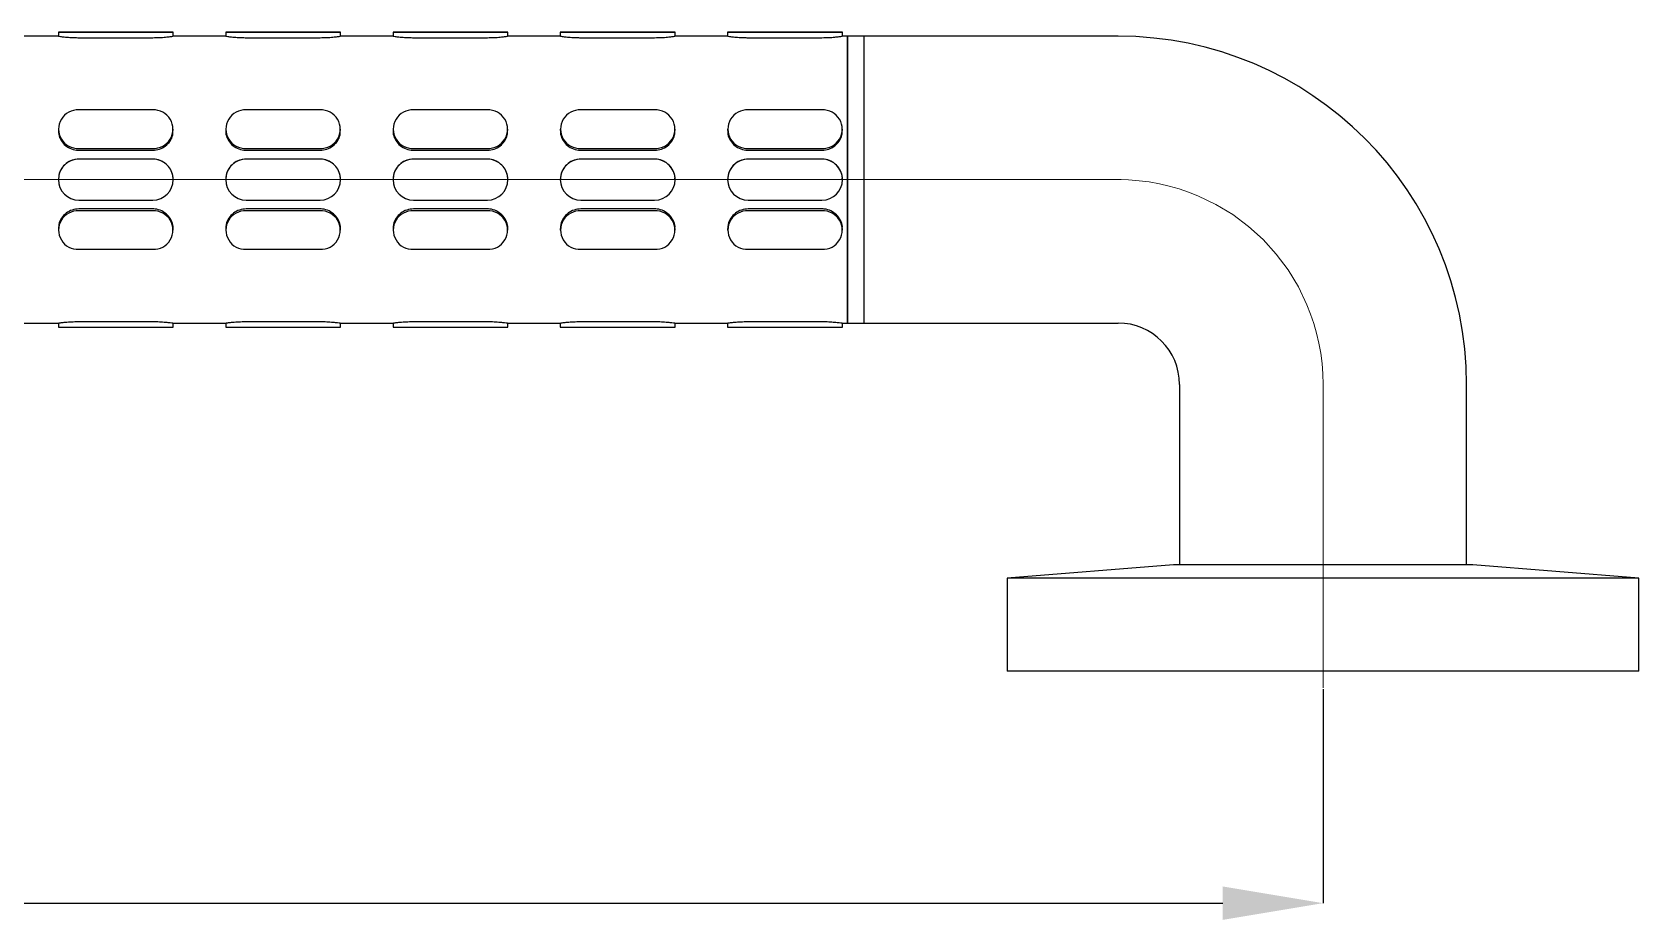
# Model space of a CAD drawing. Extents: x 41 to 1049, y 29 to 427.
# Drawn here: x 132.9 to 198.2, y 110.3 to 146.4 of the extents above; entities that cross this region are included whole.
import ezdxf

# ---------------------------------------------------------------- set-up
doc = ezdxf.new("R2010")
doc.units = 0
doc.header["$LTSCALE"] = 23.1
doc.header["$MEASUREMENT"] = 0
doc.linetypes.add('CENTERX2', pattern=[20.32, 12.7, -2.54, 2.54, -2.54])
doc.layers.get('0').update_dxf_attribs({"linetype": 'CONTINUOUS'})
doc.layers.add('10', color=7, linetype='CONTINUOUS')
doc.layers.add('中心线层', color=1, linetype='CENTERX2', lineweight=25)

msp = doc.modelspace()

# ---------------------------------------------------------------- linework, layer by layer
at = {"color": 7, "linetype": 'Continuous', "lineweight": 25}
for p, q in [((133.99383, 146.37668), (133.99383, 146.20854)), ((137.82716, 146.37673), (134.82716, 146.37673)), ((134.82716, 146.37662), (137.82716, 146.37662)), ((138.6605, 146.20854), (138.6605, 146.37668)), ((140.79383, 146.37668), (140.79383, 146.20854)), ((144.62716, 146.37673), (141.62716, 146.37673)), ((141.62716, 146.37662), (144.62716, 146.37662)), ((145.4605, 146.20854), (145.4605, 146.37668)), ((147.59383, 146.37668), (147.59383, 146.20854)), ((151.42716, 146.37673), (148.42716, 146.37673)), ((148.42716, 146.37662), (151.42716, 146.37662)), ((152.2605, 146.20854), (152.2605, 146.37668)), ((154.39383, 146.37668), (154.39383, 146.20854)), ((158.22716, 146.37673), (155.22716, 146.37673)), ((155.22716, 146.37662), (158.22716, 146.37662)), ((159.0605, 146.20854), (159.0605, 146.37668)), ((161.19383, 146.37668), (161.19383, 146.20854)), ((165.02716, 146.37673), (162.02716, 146.37673)), ((162.02716, 146.37662), (165.02716, 146.37662)), ((165.8605, 146.20854), (165.8605, 146.37668)), ((134.00428, 146.21001), (131.85009, 146.21001)), ((134.82716, 146.15013), (137.82716, 146.15013)), ((140.80428, 146.21001), (138.65009, 146.21001)), ((141.62716, 146.15013), (144.62716, 146.15013)), ((147.60428, 146.21001), (145.45009, 146.21001)), ((148.42716, 146.15013), (151.42716, 146.15013)), ((154.40428, 146.21001), (152.25009, 146.21001)), ((155.22716, 146.15013), (158.22716, 146.15013)), ((161.20428, 146.21001), (159.05009, 146.21001)), ((162.02716, 146.15013), (165.02716, 146.15013)), ((166.0605, 146.21001), (165.85009, 146.21001)), ((166.72716, 146.21001), (166.0605, 146.21001)), ((166.0605, 140.37629), (166.0605, 146.21001)), ((166.0605, 146.21001), (166.0605, 140.37668)), ((177.0605, 146.21001), (166.72716, 146.21001)), ((166.72716, 146.21001), (166.72716, 140.37668)), ((166.72716, 146.21001), (166.72716, 134.54335)), ((137.82716, 143.21152), (134.82716, 143.21152)), ((144.62716, 143.21152), (141.62716, 143.21152)), ((151.42716, 143.21152), (148.42716, 143.21152)), ((158.22716, 143.21152), (155.22716, 143.21152)), ((165.02716, 143.21152), (162.02716, 143.21152)), ((133.99383, 142.42843), (133.99383, 142.37093)), ((138.6605, 142.37093), (138.6605, 142.42843)), ((140.79383, 142.42843), (140.79383, 142.37093)), ((145.4605, 142.37093), (145.4605, 142.42843)), ((147.59383, 142.42843), (147.59383, 142.37093)), ((152.2605, 142.37093), (152.2605, 142.42843)), ((154.39383, 142.42843), (154.39383, 142.37093)), ((159.0605, 142.37093), (159.0605, 142.42843)), ((161.19383, 142.42843), (161.19383, 142.37093)), ((165.8605, 142.37093), (165.8605, 142.42843)), ((134.82716, 141.64533), (137.82716, 141.64533)), ((134.82716, 141.56788), (137.82716, 141.56788)), ((137.82716, 141.20963), (134.82716, 141.20963)), ((137.82716, 141.20961), (134.82716, 141.20961)), ((141.62716, 141.64533), (144.62716, 141.64533)), ((141.62716, 141.56788), (144.62716, 141.56788)), ((144.62716, 141.20963), (141.62716, 141.20963)), ((144.62716, 141.20961), (141.62716, 141.20961)), ((148.42716, 141.64533), (151.42716, 141.64533)), ((148.42716, 141.56788), (151.42716, 141.56788)), ((151.42716, 141.20963), (148.42716, 141.20963)), ((151.42716, 141.20961), (148.42716, 141.20961)), ((155.22716, 141.64533), (158.22716, 141.64533)), ((155.22716, 141.56788), (158.22716, 141.56788)), ((158.22716, 141.20963), (155.22716, 141.20963)), ((158.22716, 141.20961), (155.22716, 141.20961)), ((162.02716, 141.64533), (165.02716, 141.64533)), ((162.02716, 141.56788), (165.02716, 141.56788)), ((165.02716, 141.20963), (162.02716, 141.20963)), ((165.02716, 141.20961), (162.02716, 141.20961)), ((133.99383, 140.37629), (133.99383, 140.37628)), ((138.6605, 140.37628), (138.6605, 140.37629)), ((140.79383, 140.37629), (140.79383, 140.37628)), ((145.4605, 140.37628), (145.4605, 140.37629)), ((147.59383, 140.37629), (147.59383, 140.37628)), ((152.2605, 140.37628), (152.2605, 140.37629)), ((154.39383, 140.37629), (154.39383, 140.37628)), ((159.0605, 140.37628), (159.0605, 140.37629)), ((161.19383, 140.37629), (161.19383, 140.37628)), ((165.8605, 140.37628), (165.8605, 140.37629)), ((166.0605, 140.37668), (166.0605, 134.54335)), ((166.0605, 134.54335), (166.0605, 140.37629)), ((166.72716, 140.37668), (166.72716, 134.54335)), ((134.82716, 139.54295), (137.82716, 139.54295)), ((137.82716, 139.18472), (134.82716, 139.18472)), ((137.82716, 139.10724), (134.82716, 139.10724)), ((141.62716, 139.54295), (144.62716, 139.54295)), ((144.62716, 139.18472), (141.62716, 139.18472)), ((144.62716, 139.10724), (141.62716, 139.10724)), ((148.42716, 139.54295), (151.42716, 139.54295)), ((151.42716, 139.18472), (148.42716, 139.18472)), ((151.42716, 139.10724), (148.42716, 139.10724)), ((155.22716, 139.54295), (158.22716, 139.54295)), ((158.22716, 139.18472), (155.22716, 139.18472)), ((158.22716, 139.10724), (155.22716, 139.10724)), ((162.02716, 139.54295), (165.02716, 139.54295)), ((165.02716, 139.18472), (162.02716, 139.18472)), ((165.02716, 139.10724), (162.02716, 139.10724)), ((133.99383, 138.3817), (133.99383, 138.32418)), ((138.6605, 138.32418), (138.6605, 138.3817)), ((140.79383, 138.3817), (140.79383, 138.32418)), ((145.4605, 138.32418), (145.4605, 138.3817)), ((147.59383, 138.3817), (147.59383, 138.32418)), ((152.2605, 138.32418), (152.2605, 138.3817)), ((154.39383, 138.3817), (154.39383, 138.32418)), ((159.0605, 138.32418), (159.0605, 138.3817)), ((161.19383, 138.3817), (161.19383, 138.32418)), ((165.8605, 138.32418), (165.8605, 138.3817)), ((134.82716, 137.54113), (137.82716, 137.54113)), ((141.62716, 137.54113), (144.62716, 137.54113)), ((148.42716, 137.54113), (151.42716, 137.54113)), ((155.22716, 137.54113), (158.22716, 137.54113)), ((162.02716, 137.54113), (165.02716, 137.54113)), ((131.85005, 134.54335), (134.00424, 134.54335)), ((133.99383, 134.54482), (133.99383, 134.37668)), ((134.82716, 134.60312), (137.82716, 134.60312)), ((138.65005, 134.54335), (140.80424, 134.54335)), ((138.6605, 134.37668), (138.6605, 134.54482)), ((140.79383, 134.54482), (140.79383, 134.37668)), ((141.62716, 134.60312), (144.62716, 134.60312)), ((145.45005, 134.54335), (147.60424, 134.54335)), ((145.4605, 134.37668), (145.4605, 134.54482)), ((147.59383, 134.54482), (147.59383, 134.37668)), ((148.42716, 134.60312), (151.42716, 134.60312)), ((152.25005, 134.54335), (154.40424, 134.54335)), ((152.2605, 134.37668), (152.2605, 134.54482)), ((154.39383, 134.54482), (154.39383, 134.37668)), ((155.22716, 134.60312), (158.22716, 134.60312)), ((159.05005, 134.54335), (161.20424, 134.54335)), ((159.0605, 134.37668), (159.0605, 134.54482)), ((161.19383, 134.54482), (161.19383, 134.37668)), ((162.02716, 134.60312), (165.02716, 134.60312)), ((165.85005, 134.54335), (166.0605, 134.54335)), ((165.8605, 134.37668), (165.8605, 134.54482)), ((166.0605, 134.54335), (166.72716, 134.54335)), ((166.72716, 134.54335), (177.0605, 134.54335)), ((134.82716, 134.37662), (137.82716, 134.37662)), ((141.62716, 134.37662), (144.62716, 134.37662)), ((148.42716, 134.37662), (151.42716, 134.37662)), ((155.22716, 134.37662), (158.22716, 134.37662)), ((162.02716, 134.37662), (165.02716, 134.37662)), ((179.5605, 132.04335), (179.5605, 124.71001)), ((191.22716, 124.71001), (191.22716, 132.04335)), ((179.3105, 124.71001), (172.5605, 124.17173)), ((172.5605, 124.17173), (172.5605, 120.37668)), ((198.22716, 124.17173), (172.5605, 124.17173)), ((191.47716, 124.71001), (179.3105, 124.71001)), ((198.22716, 124.17173), (191.47716, 124.71001)), ((198.22716, 120.37668), (198.22716, 124.17173)), ((198.22716, 120.37668), (172.5605, 120.37668))]:
    msp.add_line(p, q, dxfattribs=at)
at = {"color": 7, "linetype": 'Continuous', "lineweight": 25, "flags": 128}
for points in [[(134.82716, 146.37673), (134.50826, 146.37673), (134.23791, 146.37672), (134.05726, 146.3767), (133.99383, 146.37668), (134.05726, 146.37666), (134.23791, 146.37664), (134.50826, 146.37663), (134.82716, 146.37662)], [(137.82716, 146.37662), (138.14607, 146.37663), (138.41642, 146.37664), (138.59706, 146.37666), (138.6605, 146.37668), (138.59706, 146.3767), (138.41642, 146.37672), (138.14607, 146.37673), (137.82716, 146.37673)], [(141.62716, 146.37673), (141.30826, 146.37673), (141.03791, 146.37672), (140.85726, 146.3767), (140.79383, 146.37668), (140.85726, 146.37666), (141.03791, 146.37664), (141.30826, 146.37663), (141.62716, 146.37662)], [(144.62716, 146.37662), (144.94607, 146.37663), (145.21642, 146.37664), (145.39706, 146.37666), (145.4605, 146.37668), (145.39706, 146.3767), (145.21642, 146.37672), (144.94607, 146.37673), (144.62716, 146.37673)], [(148.42716, 146.37673), (148.10826, 146.37673), (147.83791, 146.37672), (147.65726, 146.3767), (147.59383, 146.37668), (147.65726, 146.37666), (147.83791, 146.37664), (148.10826, 146.37663), (148.42716, 146.37662)], [(151.42716, 146.37662), (151.74607, 146.37663), (152.01642, 146.37664), (152.19706, 146.37666), (152.2605, 146.37668), (152.19706, 146.3767), (152.01642, 146.37672), (151.74607, 146.37673), (151.42716, 146.37673)], [(155.22716, 146.37673), (154.90826, 146.37673), (154.63791, 146.37672), (154.45726, 146.3767), (154.39383, 146.37668), (154.45726, 146.37666), (154.63791, 146.37664), (154.90826, 146.37663), (155.22716, 146.37662)], [(158.22716, 146.37662), (158.54607, 146.37663), (158.81642, 146.37664), (158.99706, 146.37666), (159.0605, 146.37668), (158.99706, 146.3767), (158.81642, 146.37672), (158.54607, 146.37673), (158.22716, 146.37673)], [(162.02716, 146.37673), (161.70826, 146.37673), (161.43791, 146.37672), (161.25726, 146.3767), (161.19383, 146.37668), (161.25726, 146.37666), (161.43791, 146.37664), (161.70826, 146.37663), (162.02716, 146.37662)], [(165.02716, 146.37662), (165.34607, 146.37663), (165.61642, 146.37664), (165.79706, 146.37666), (165.8605, 146.37668), (165.79706, 146.3767), (165.61642, 146.37672), (165.34607, 146.37673), (165.02716, 146.37673)], [(133.99383, 134.37668), (134.05726, 134.37666), (134.23791, 134.37664), (134.50826, 134.37663), (134.82716, 134.37662)], [(137.82716, 134.37662), (138.14607, 134.37663), (138.41642, 134.37664), (138.59706, 134.37666), (138.6605, 134.37668)], [(140.79383, 134.37668), (140.85726, 134.37666), (141.03791, 134.37664), (141.30826, 134.37663), (141.62716, 134.37662)], [(144.62716, 134.37662), (144.94607, 134.37663), (145.21642, 134.37664), (145.39706, 134.37666), (145.4605, 134.37668)], [(147.59383, 134.37668), (147.65726, 134.37666), (147.83791, 134.37664), (148.10826, 134.37663), (148.42716, 134.37662)], [(151.42716, 134.37662), (151.74607, 134.37663), (152.01642, 134.37664), (152.19706, 134.37666), (152.2605, 134.37668)], [(154.39383, 134.37668), (154.45726, 134.37666), (154.63791, 134.37664), (154.90826, 134.37663), (155.22716, 134.37662)], [(158.22716, 134.37662), (158.54607, 134.37663), (158.81642, 134.37664), (158.99706, 134.37666), (159.0605, 134.37668)], [(161.19383, 134.37668), (161.25726, 134.37666), (161.43791, 134.37664), (161.70826, 134.37663), (162.02716, 134.37662)], [(165.02716, 134.37662), (165.34607, 134.37663), (165.61642, 134.37664), (165.79706, 134.37666), (165.8605, 134.37668)]]:
    msp.add_lwpolyline(points, dxfattribs=at)
at = {"color": 7, "linetype": 'Continuous', "lineweight": 25}
for centre, radius, start, end in [((177.0605, 132.04335), 14.16667, 0, 90), ((134.78796, 142.42843), 0.78408, 87.133624, 272.866376), ((137.86637, 142.42843), 0.78408, 267.133624, 92.866376), ((141.58796, 142.42843), 0.78408, 87.133624, 272.866376), ((144.66637, 142.42843), 0.78408, 267.133624, 92.866376), ((148.38796, 142.42843), 0.78408, 87.133624, 272.866376), ((151.46637, 142.42843), 0.78408, 267.133624, 92.866376), ((155.18796, 142.42843), 0.78408, 87.133624, 272.866376), ((158.26637, 142.42843), 0.78408, 267.133624, 92.866376), ((161.98796, 142.42843), 0.78408, 87.133624, 272.866376), ((165.06637, 142.42843), 0.78408, 267.133624, 92.866376), ((134.82716, 140.37628), 0.83333, 90, 270), ((137.82716, 140.37628), 0.83333, 270, 90), ((141.62716, 140.37628), 0.83333, 90, 270), ((144.62716, 140.37628), 0.83333, 270, 90), ((148.42716, 140.37628), 0.83333, 90, 270), ((151.42716, 140.37628), 0.83333, 270, 90), ((155.22716, 140.37628), 0.83333, 90, 270), ((158.22716, 140.37628), 0.83333, 270, 90), ((162.02716, 140.37628), 0.83333, 90, 270), ((165.02716, 140.37628), 0.83333, 270, 90), ((134.78793, 138.32418), 0.78404, 87.1313971, 272.8686029), ((137.8664, 138.32418), 0.78404, 267.1313971, 92.8686029), ((141.58793, 138.32418), 0.78404, 87.1313971, 272.8686029), ((144.6664, 138.32418), 0.78404, 267.1313971, 92.8686029), ((148.38793, 138.32418), 0.78404, 87.1313971, 272.8686029), ((151.4664, 138.32418), 0.78404, 267.1313971, 92.8686029), ((155.18793, 138.32418), 0.78404, 87.1313971, 272.8686029), ((158.2664, 138.32418), 0.78404, 267.1313971, 92.8686029), ((161.98793, 138.32418), 0.78404, 87.1313971, 272.8686029), ((165.0664, 138.32418), 0.78404, 267.1313971, 92.8686029), ((177.0605, 132.04335), 2.5, 0, 90)]:
    msp.add_arc(centre, radius, start, end, dxfattribs=at)
for points, knots in [([(134.00428, 146.20853), (134.00136, 146.20894), (133.98974, 146.21058), (134.06511, 146.19981), (134.22282, 146.18059), (134.45519, 146.16025), (134.66959, 146.15093), (134.79518, 146.15029), (134.82716, 146.15013)], [0, 0, 0, 0, 0.07118835, 0.28348353, 0.49652926, 0.71146969, 0.92653065, 1, 1, 1, 1]), ([(137.82716, 146.15013), (137.92029, 146.15147), (138.10651, 146.15417), (138.3556, 146.17307), (138.5428, 146.19362), (138.65013, 146.2085), (138.6501, 146.20853), (138.65009, 146.20854)], [0, 0, 0, 0, 0.21328052, 0.42650806, 0.64110815, 0.85662381, 1, 1, 1, 1]), ([(140.80428, 146.20853), (140.80136, 146.20894), (140.78974, 146.21058), (140.86511, 146.19981), (141.02282, 146.18059), (141.25519, 146.16025), (141.46959, 146.15093), (141.59518, 146.15029), (141.62716, 146.15013)], [0, 0, 0, 0, 0.07118835, 0.28348353, 0.49652926, 0.71146969, 0.92653065, 1, 1, 1, 1]), ([(144.62716, 146.15013), (144.72029, 146.15147), (144.90651, 146.15417), (145.1556, 146.17307), (145.3428, 146.19362), (145.45013, 146.2085), (145.4501, 146.20853), (145.45009, 146.20854)], [0, 0, 0, 0, 0.21328052, 0.42650806, 0.64110815, 0.85662381, 1, 1, 1, 1]), ([(147.60428, 146.20853), (147.60136, 146.20894), (147.58974, 146.21058), (147.66511, 146.19981), (147.82282, 146.18059), (148.05519, 146.16025), (148.26959, 146.15093), (148.39518, 146.15029), (148.42716, 146.15013)], [0, 0, 0, 0, 0.07118835, 0.28348353, 0.49652926, 0.71146969, 0.92653065, 1, 1, 1, 1]), ([(151.42716, 146.15013), (151.52029, 146.15147), (151.70651, 146.15417), (151.9556, 146.17307), (152.1428, 146.19362), (152.25013, 146.2085), (152.2501, 146.20853), (152.25009, 146.20854)], [0, 0, 0, 0, 0.21328052, 0.42650806, 0.64110815, 0.85662381, 1, 1, 1, 1]), ([(154.40428, 146.20853), (154.40136, 146.20894), (154.38974, 146.21058), (154.46511, 146.19981), (154.62282, 146.18059), (154.85519, 146.16025), (155.06959, 146.15093), (155.19518, 146.15029), (155.22716, 146.15013)], [0, 0, 0, 0, 0.07118835, 0.28348353, 0.49652926, 0.71146969, 0.92653065, 1, 1, 1, 1]), ([(158.22716, 146.15013), (158.32029, 146.15147), (158.50651, 146.15417), (158.7556, 146.17307), (158.9428, 146.19362), (159.05013, 146.2085), (159.0501, 146.20853), (159.05009, 146.20854)], [0, 0, 0, 0, 0.21328052, 0.42650806, 0.64110815, 0.85662381, 1, 1, 1, 1]), ([(161.20428, 146.20853), (161.20136, 146.20894), (161.18974, 146.21058), (161.26511, 146.19981), (161.42282, 146.18059), (161.65519, 146.16025), (161.86959, 146.15093), (161.99518, 146.15029), (162.02716, 146.15013)], [0, 0, 0, 0, 0.07118835, 0.28348353, 0.49652926, 0.71146969, 0.92653065, 1, 1, 1, 1]), ([(165.02716, 146.15013), (165.12029, 146.15147), (165.30651, 146.15417), (165.5556, 146.17307), (165.7428, 146.19362), (165.85013, 146.2085), (165.8501, 146.20853), (165.85009, 146.20854)], [0, 0, 0, 0, 0.21328052, 0.42650806, 0.64110815, 0.85662381, 1, 1, 1, 1]), ([(134.00423, 142.37037), (134.00135, 142.3417), (133.98979, 142.22664), (134.06514, 142.02403), (134.22282, 141.79971), (134.45519, 141.63753), (134.66959, 141.5734), (134.79518, 141.569), (134.82716, 141.56788)], [0, 0, 0, 0, 0.07049632, 0.28294968, 0.49615414, 0.71125472, 0.92647591, 1, 1, 1, 1]), ([(137.82716, 141.56788), (137.92029, 141.57691), (138.10651, 141.59496), (138.3556, 141.73486), (138.5428, 141.93918), (138.65015, 142.16463), (138.65012, 142.31241), (138.6501, 142.37149)], [0, 0, 0, 0, 0.21324843, 0.42644388, 0.64101168, 0.85649491, 1, 1, 1, 1]), ([(140.80423, 142.37037), (140.80135, 142.3417), (140.78979, 142.22664), (140.86514, 142.02403), (141.02282, 141.79971), (141.25519, 141.63753), (141.46959, 141.5734), (141.59518, 141.569), (141.62716, 141.56788)], [0, 0, 0, 0, 0.07049632, 0.28294968, 0.49615414, 0.71125472, 0.92647591, 1, 1, 1, 1]), ([(144.62716, 141.56788), (144.72029, 141.57691), (144.90651, 141.59496), (145.1556, 141.73486), (145.3428, 141.93918), (145.45015, 142.16463), (145.45012, 142.31241), (145.4501, 142.37149)], [0, 0, 0, 0, 0.21324843, 0.42644388, 0.64101168, 0.85649491, 1, 1, 1, 1]), ([(147.60423, 142.37037), (147.60135, 142.3417), (147.58979, 142.22664), (147.66514, 142.02403), (147.82282, 141.79971), (148.05519, 141.63753), (148.26959, 141.5734), (148.39518, 141.569), (148.42716, 141.56788)], [0, 0, 0, 0, 0.07049632, 0.28294968, 0.49615414, 0.71125472, 0.92647591, 1, 1, 1, 1]), ([(151.42716, 141.56788), (151.52029, 141.57691), (151.70651, 141.59496), (151.9556, 141.73486), (152.1428, 141.93918), (152.25015, 142.16463), (152.25012, 142.31241), (152.2501, 142.37149)], [0, 0, 0, 0, 0.21324843, 0.42644388, 0.64101168, 0.85649491, 1, 1, 1, 1]), ([(154.40423, 142.37037), (154.40135, 142.3417), (154.38979, 142.22664), (154.46514, 142.02403), (154.62282, 141.79971), (154.85519, 141.63753), (155.06959, 141.5734), (155.19518, 141.569), (155.22716, 141.56788)], [0, 0, 0, 0, 0.07049632, 0.28294968, 0.49615414, 0.71125472, 0.92647591, 1, 1, 1, 1]), ([(158.22716, 141.56788), (158.32029, 141.57691), (158.50651, 141.59496), (158.7556, 141.73486), (158.9428, 141.93918), (159.05015, 142.16463), (159.05012, 142.31241), (159.0501, 142.37149)], [0, 0, 0, 0, 0.21324843, 0.42644388, 0.64101168, 0.85649491, 1, 1, 1, 1]), ([(161.20423, 142.37037), (161.20135, 142.3417), (161.18979, 142.22664), (161.26514, 142.02403), (161.42282, 141.79971), (161.65519, 141.63753), (161.86959, 141.5734), (161.99518, 141.569), (162.02716, 141.56788)], [0, 0, 0, 0, 0.07049632, 0.28294968, 0.49615414, 0.71125472, 0.92647591, 1, 1, 1, 1]), ([(165.02716, 141.56788), (165.12029, 141.57691), (165.30651, 141.59496), (165.5556, 141.73486), (165.7428, 141.93918), (165.85015, 142.16463), (165.85012, 142.31241), (165.8501, 142.37149)], [0, 0, 0, 0, 0.21324843, 0.42644388, 0.64101168, 0.85649491, 1, 1, 1, 1]), ([(134.82716, 141.20963), (134.73404, 141.20051), (134.54782, 141.18228), (134.29873, 141.04028), (134.11153, 140.83033), (134.00418, 140.59581), (134.00421, 140.43856), (134.00423, 140.3757)], [0, 0, 0, 0, 0.21324843, 0.42644388, 0.64101168, 0.85649491, 1, 1, 1, 1]), ([(138.6501, 140.37689), (138.65298, 140.40754), (138.66454, 140.53058), (138.58919, 140.74228), (138.43151, 140.974), (138.19914, 141.13919), (137.98474, 141.20405), (137.85914, 141.2085), (137.82716, 141.20963)], [0, 0, 0, 0, 0.07049632, 0.28294968, 0.49615414, 0.71125472, 0.92647591, 1, 1, 1, 1]), ([(141.62716, 141.20963), (141.53404, 141.20051), (141.34782, 141.18228), (141.09873, 141.04028), (140.91153, 140.83033), (140.80418, 140.59581), (140.80421, 140.43856), (140.80423, 140.3757)], [0, 0, 0, 0, 0.21324843, 0.42644388, 0.64101168, 0.85649491, 1, 1, 1, 1]), ([(145.4501, 140.37689), (145.45298, 140.40754), (145.46454, 140.53058), (145.38919, 140.74228), (145.23151, 140.974), (144.99914, 141.13919), (144.78474, 141.20405), (144.65914, 141.2085), (144.62716, 141.20963)], [0, 0, 0, 0, 0.07049632, 0.28294968, 0.49615414, 0.71125472, 0.92647591, 1, 1, 1, 1]), ([(148.42716, 141.20963), (148.33404, 141.20051), (148.14782, 141.18228), (147.89873, 141.04028), (147.71153, 140.83033), (147.60418, 140.59581), (147.60421, 140.43856), (147.60423, 140.3757)], [0, 0, 0, 0, 0.21324843, 0.42644388, 0.64101168, 0.85649491, 1, 1, 1, 1]), ([(152.2501, 140.37689), (152.25298, 140.40754), (152.26454, 140.53058), (152.18919, 140.74228), (152.03151, 140.974), (151.79914, 141.13919), (151.58474, 141.20405), (151.45914, 141.2085), (151.42716, 141.20963)], [0, 0, 0, 0, 0.07049632, 0.28294968, 0.49615414, 0.71125472, 0.92647591, 1, 1, 1, 1]), ([(155.22716, 141.20963), (155.13404, 141.20051), (154.94782, 141.18228), (154.69873, 141.04028), (154.51153, 140.83033), (154.40418, 140.59581), (154.40421, 140.43856), (154.40423, 140.3757)], [0, 0, 0, 0, 0.21324843, 0.42644388, 0.64101168, 0.85649491, 1, 1, 1, 1]), ([(159.0501, 140.37689), (159.05298, 140.40754), (159.06454, 140.53058), (158.98919, 140.74228), (158.83151, 140.974), (158.59914, 141.13919), (158.38474, 141.20405), (158.25914, 141.2085), (158.22716, 141.20963)], [0, 0, 0, 0, 0.07049632, 0.28294968, 0.49615414, 0.71125472, 0.92647591, 1, 1, 1, 1]), ([(162.02716, 141.20963), (161.93404, 141.20051), (161.74782, 141.18228), (161.49873, 141.04028), (161.31153, 140.83033), (161.20418, 140.59581), (161.20421, 140.43856), (161.20423, 140.3757)], [0, 0, 0, 0, 0.21324843, 0.42644388, 0.64101168, 0.85649491, 1, 1, 1, 1]), ([(165.8501, 140.37689), (165.85298, 140.40754), (165.86454, 140.53058), (165.78919, 140.74228), (165.63151, 140.974), (165.39914, 141.13919), (165.18474, 141.20405), (165.05914, 141.2085), (165.02716, 141.20963)], [0, 0, 0, 0, 0.07049632, 0.28294968, 0.49615414, 0.71125472, 0.92647591, 1, 1, 1, 1]), ([(134.82716, 139.18472), (134.73404, 139.17569), (134.54782, 139.15764), (134.29873, 139.01775), (134.11153, 138.81344), (134.00418, 138.58799), (134.00421, 138.44021), (134.00423, 138.38114)], [0, 0, 0, 0, 0.21324843, 0.42644388, 0.64101168, 0.85649491, 1, 1, 1, 1]), ([(138.6501, 138.38226), (138.65298, 138.41093), (138.66454, 138.52599), (138.58919, 138.72858), (138.43151, 138.9529), (138.19914, 139.11507), (137.98474, 139.1792), (137.85914, 139.1836), (137.82716, 139.18472)], [0, 0, 0, 0, 0.07049632, 0.28294968, 0.49615414, 0.71125472, 0.92647591, 1, 1, 1, 1]), ([(141.62716, 139.18472), (141.53404, 139.17569), (141.34782, 139.15764), (141.09873, 139.01775), (140.91153, 138.81344), (140.80418, 138.58799), (140.80421, 138.44021), (140.80423, 138.38114)], [0, 0, 0, 0, 0.21324843, 0.42644388, 0.64101168, 0.85649491, 1, 1, 1, 1]), ([(145.4501, 138.38226), (145.45298, 138.41093), (145.46454, 138.52599), (145.38919, 138.72858), (145.23151, 138.9529), (144.99914, 139.11507), (144.78474, 139.1792), (144.65914, 139.1836), (144.62716, 139.18472)], [0, 0, 0, 0, 0.07049632, 0.28294968, 0.49615414, 0.71125472, 0.92647591, 1, 1, 1, 1]), ([(148.42716, 139.18472), (148.33404, 139.17569), (148.14782, 139.15764), (147.89873, 139.01775), (147.71153, 138.81344), (147.60418, 138.58799), (147.60421, 138.44021), (147.60423, 138.38114)], [0, 0, 0, 0, 0.21324843, 0.42644388, 0.64101168, 0.85649491, 1, 1, 1, 1]), ([(152.2501, 138.38226), (152.25298, 138.41093), (152.26454, 138.52599), (152.18919, 138.72858), (152.03151, 138.9529), (151.79914, 139.11507), (151.58474, 139.1792), (151.45914, 139.1836), (151.42716, 139.18472)], [0, 0, 0, 0, 0.07049632, 0.28294968, 0.49615414, 0.71125472, 0.92647591, 1, 1, 1, 1]), ([(155.22716, 139.18472), (155.13404, 139.17569), (154.94782, 139.15764), (154.69873, 139.01775), (154.51153, 138.81344), (154.40418, 138.58799), (154.40421, 138.44021), (154.40423, 138.38114)], [0, 0, 0, 0, 0.21324843, 0.42644388, 0.64101168, 0.85649491, 1, 1, 1, 1]), ([(159.0501, 138.38226), (159.05298, 138.41093), (159.06454, 138.52599), (158.98919, 138.72858), (158.83151, 138.9529), (158.59914, 139.11507), (158.38474, 139.1792), (158.25914, 139.1836), (158.22716, 139.18472)], [0, 0, 0, 0, 0.07049632, 0.28294968, 0.49615414, 0.71125472, 0.92647591, 1, 1, 1, 1]), ([(162.02716, 139.18472), (161.93404, 139.17569), (161.74782, 139.15764), (161.49873, 139.01775), (161.31153, 138.81344), (161.20418, 138.58799), (161.20421, 138.44021), (161.20423, 138.38114)], [0, 0, 0, 0, 0.21324843, 0.42644388, 0.64101168, 0.85649491, 1, 1, 1, 1]), ([(165.8501, 138.38226), (165.85298, 138.41093), (165.86454, 138.52599), (165.78919, 138.72858), (165.63151, 138.9529), (165.39914, 139.11507), (165.18474, 139.1792), (165.05914, 139.1836), (165.02716, 139.18472)], [0, 0, 0, 0, 0.07049632, 0.28294968, 0.49615414, 0.71125472, 0.92647591, 1, 1, 1, 1]), ([(134.00424, 134.54482), (134.00135, 134.54441), (133.98978, 134.54276), (134.06513, 134.5535), (134.22282, 134.57269), (134.45519, 134.59301), (134.66959, 134.60232), (134.79518, 134.60296), (134.82716, 134.60312)], [0, 0, 0, 0, 0.07063616, 0.28305756, 0.49622995, 0.71129816, 0.92648697, 1, 1, 1, 1]), ([(137.82716, 134.60312), (137.92029, 134.60177), (138.10651, 134.59908), (138.35561, 134.5802), (138.54279, 134.55968), (138.65006, 134.54484), (138.65005, 134.54483), (138.65005, 134.54482)], [0, 0, 0, 0, 0.21340743, 0.42676185, 0.64148965, 0.85713354, 1, 1, 1, 1]), ([(140.80424, 134.54482), (140.80135, 134.54441), (140.78978, 134.54276), (140.86513, 134.5535), (141.02282, 134.57269), (141.25519, 134.59301), (141.46959, 134.60232), (141.59518, 134.60296), (141.62716, 134.60312)], [0, 0, 0, 0, 0.07063616, 0.28305756, 0.49622995, 0.71129816, 0.92648697, 1, 1, 1, 1]), ([(144.62716, 134.60312), (144.72029, 134.60177), (144.90651, 134.59908), (145.15561, 134.5802), (145.34279, 134.55968), (145.45006, 134.54484), (145.45005, 134.54483), (145.45005, 134.54482)], [0, 0, 0, 0, 0.21340743, 0.42676185, 0.64148965, 0.85713354, 1, 1, 1, 1]), ([(147.60424, 134.54482), (147.60135, 134.54441), (147.58978, 134.54276), (147.66513, 134.5535), (147.82282, 134.57269), (148.05519, 134.59301), (148.26959, 134.60232), (148.39518, 134.60296), (148.42716, 134.60312)], [0, 0, 0, 0, 0.07063616, 0.28305756, 0.49622995, 0.71129816, 0.92648697, 1, 1, 1, 1]), ([(151.42716, 134.60312), (151.52029, 134.60177), (151.70651, 134.59908), (151.95561, 134.5802), (152.14279, 134.55968), (152.25006, 134.54484), (152.25005, 134.54483), (152.25005, 134.54482)], [0, 0, 0, 0, 0.21340743, 0.42676185, 0.64148965, 0.85713354, 1, 1, 1, 1]), ([(154.40424, 134.54482), (154.40135, 134.54441), (154.38978, 134.54276), (154.46513, 134.5535), (154.62282, 134.57269), (154.85519, 134.59301), (155.06959, 134.60232), (155.19518, 134.60296), (155.22716, 134.60312)], [0, 0, 0, 0, 0.07063616, 0.28305756, 0.49622995, 0.71129816, 0.92648697, 1, 1, 1, 1]), ([(158.22716, 134.60312), (158.32029, 134.60177), (158.50651, 134.59908), (158.75561, 134.5802), (158.94279, 134.55968), (159.05006, 134.54484), (159.05005, 134.54483), (159.05005, 134.54482)], [0, 0, 0, 0, 0.21340743, 0.42676185, 0.64148965, 0.85713354, 1, 1, 1, 1]), ([(161.20424, 134.54482), (161.20135, 134.54441), (161.18978, 134.54276), (161.26513, 134.5535), (161.42282, 134.57269), (161.65519, 134.59301), (161.86959, 134.60232), (161.99518, 134.60296), (162.02716, 134.60312)], [0, 0, 0, 0, 0.07063616, 0.28305756, 0.49622995, 0.71129816, 0.92648697, 1, 1, 1, 1]), ([(165.02716, 134.60312), (165.12029, 134.60177), (165.30651, 134.59908), (165.55561, 134.5802), (165.74279, 134.55968), (165.85006, 134.54484), (165.85005, 134.54483), (165.85005, 134.54482)], [0, 0, 0, 0, 0.21340743, 0.42676185, 0.64148965, 0.85713354, 1, 1, 1, 1])]:
    msp.add_open_spline(points, degree=3, knots=knots, dxfattribs=at)
at = {"layer": '10'}
for p, q in [((185.39383, 119.64751), (185.39383, 110.94499)), ((70.80716, 110.94499), (181.31383, 110.94499))]:
    msp.add_line(p, q, dxfattribs=at)
msp.add_solid([(181.31383, 110.26499), (181.31383, 111.62499), (185.39383, 110.94499)], dxfattribs=at)
at = {"layer": '中心线层', "linetype": 'CENTERX2', "lineweight": 18}
for p, q in [((74.99593, 140.37668), (164.82037, 140.37668)), ((177.19018, 140.37668), (164.72716, 140.37668)), ((185.39383, 119.71001), (185.39383, 132.16663)), ((185.39383, 119.71001), (185.39383, 132.04335))]:
    msp.add_line(p, q, dxfattribs=at)
msp.add_arc((177.0605, 132.04335), 8.33333, 0, 90, dxfattribs=at)

doc.saveas('drawing.dxf')
